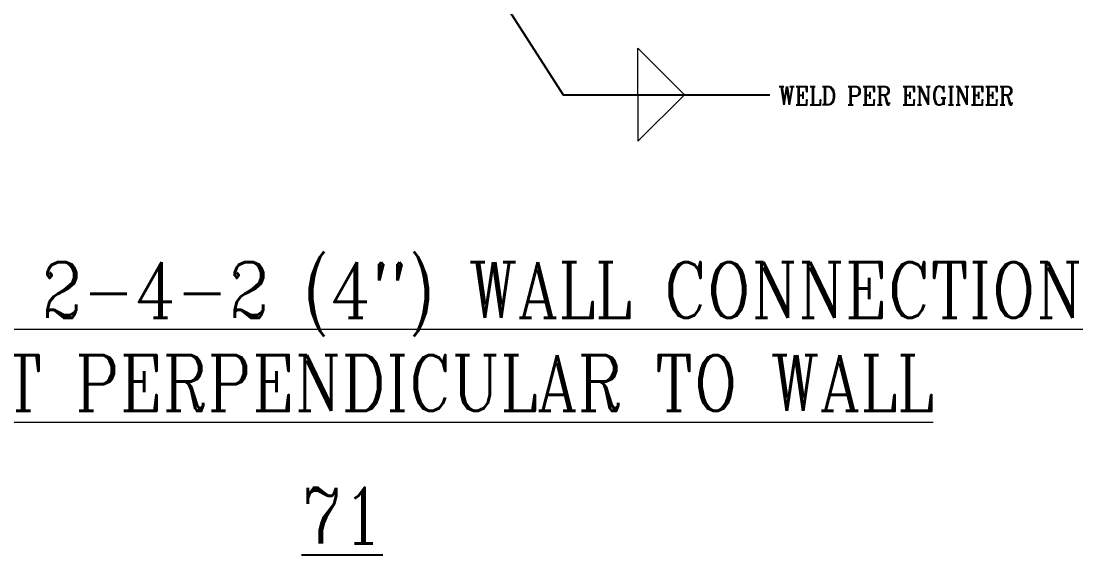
# Model space of a CAD drawing. Header units: inches. Extents: x -71 to 17.9, y 225.4 to 309.4.
# Drawn here: x -39.2 to 17.9, y 225.4 to 254.1 of the extents above; entities that cross this region are included whole.
import ezdxf

# ---------------------------------------------------------------- set-up
doc = ezdxf.new("R2010")
doc.units = ezdxf.units.IN
doc.header["$MEASUREMENT"] = 0
doc.layers.get('Defpoints').update_dxf_attribs({"color": 252})
doc.layers.add('DIM', color=3, linetype='Continuous', lineweight=13)
doc.styles.add('ARCTEXT', font='arctext.shx', dxfattribs={"width": 0.85})
doc.styles.add('RomanC', font='romanc.shx', dxfattribs={"width": 0.85, "height": 5})
doc.dimstyles.new('ARCTEXT1-4', dxfattribs={"dimtxt": 4, "dimasz": 2, "dimexe": 2, "dimexo": 2, "dimgap": 2, "dimtad": 1, "dimdec": 4, "dimzin": 3, "dimdsep": 46, "dimlunit": 4, "dimtxsty": 'ARCTEXT', "dimblk": 'ARCHTICK', "dimcen": 2, "dimaunit": 1, "dimadec": 0, "dimazin": 0, "dimtfac": 1, "dimtdec": 4, "dimtmove": 2, "dimatfit": 3, "dimldrblk": 'arrow', "dimfxl": 0, "dimtolj": 1, "dimtzin": 0, "dimarcsym": 0})

# ---------------------------------------------------------------- blocks, each defined once
blk = doc.blocks.new('_ArchTick')
at = {"color": 0, "linetype": 'ByBlock', "const_width": 0.15}
blk.add_lwpolyline([(-0.5, -0.5), (0.5, 0.5)], dxfattribs=at)
blk = doc.blocks.new('arrow')
at = {"layer": 'DIM'}
blk.add_hatch(color=253, dxfattribs=at).paths.add_polyline_path([(-2, 0.5), (-2, -0.5), (0, 0)])
at = {"layer": 'DIM', "lineweight": 9}
for points in [[(-2, 0.98), (-2, 0.5), (-2.47, 0.62)], [(0.37, 0.09), (0, 0)], [(0.37, -0.09), (0, 0)], [(-2, -0.98), (-2, -0.5), (-2.47, -0.62)]]:
    blk.add_lwpolyline(points, dxfattribs=at)
at = {"layer": 'DIM', "lineweight": 15}
blk.add_lwpolyline([(0, 0), (-2, -0.5), (-2, 0.5), (0, 0)], dxfattribs=at)

msp = doc.modelspace()

# ---------------------------------------------------------------- linework, layer by layer
at = {"layer": 'DIM'}
for p, q in [((-6.054, 250.106), (-6.054, 252.606)), ((-6.054, 252.606), (-3.554, 250.106)), ((-6.054, 250.106), (-6.054, 247.606)), ((-6.054, 247.606), (-3.554, 250.106))]:
    msp.add_line(p, q, dxfattribs=at)

# ---------------------------------------------------------------- texts
at = {"layer": 'Defpoints', "insert": (-21.938, 228.982), "char_height": 3, "width": 90.08, "attachment_point": 2, "style": 'RomanC'}
msp.add_mtext('{\\L71\\P}\\P            ', dxfattribs=at)
at = {"layer": 'DIM', "color": 3, "insert": (1.501, 250.555), "char_height": 1, "width": 22.68955, "attachment_point": 1, "style": 'RomanC'}
msp.add_mtext('WELD PER ENGINEER', dxfattribs=at)
at = {"layer": 'DIM', "insert": (-25.149, 241.116), "char_height": 3, "width": 99.61363, "attachment_point": 2, "style": 'RomanC'}
msp.add_mtext('{\\LSTEEL JOIST TO 2-4-2 (4") WALL CONNECTION STEEL JOIST PERPENDICULAR TO WALL }', dxfattribs=at)

# ---------------------------------------------------------------- leaders
at = {"layer": 'DIM'}
msp.add_leader([(-27.488, 277.17), (-10.06, 250.106), (1.032, 250.106)], dimstyle='ARCTEXT1-4', override={"dimasz": 0.5, "dimtad": 0}, dxfattribs=at)

doc.saveas('drawing.dxf')
